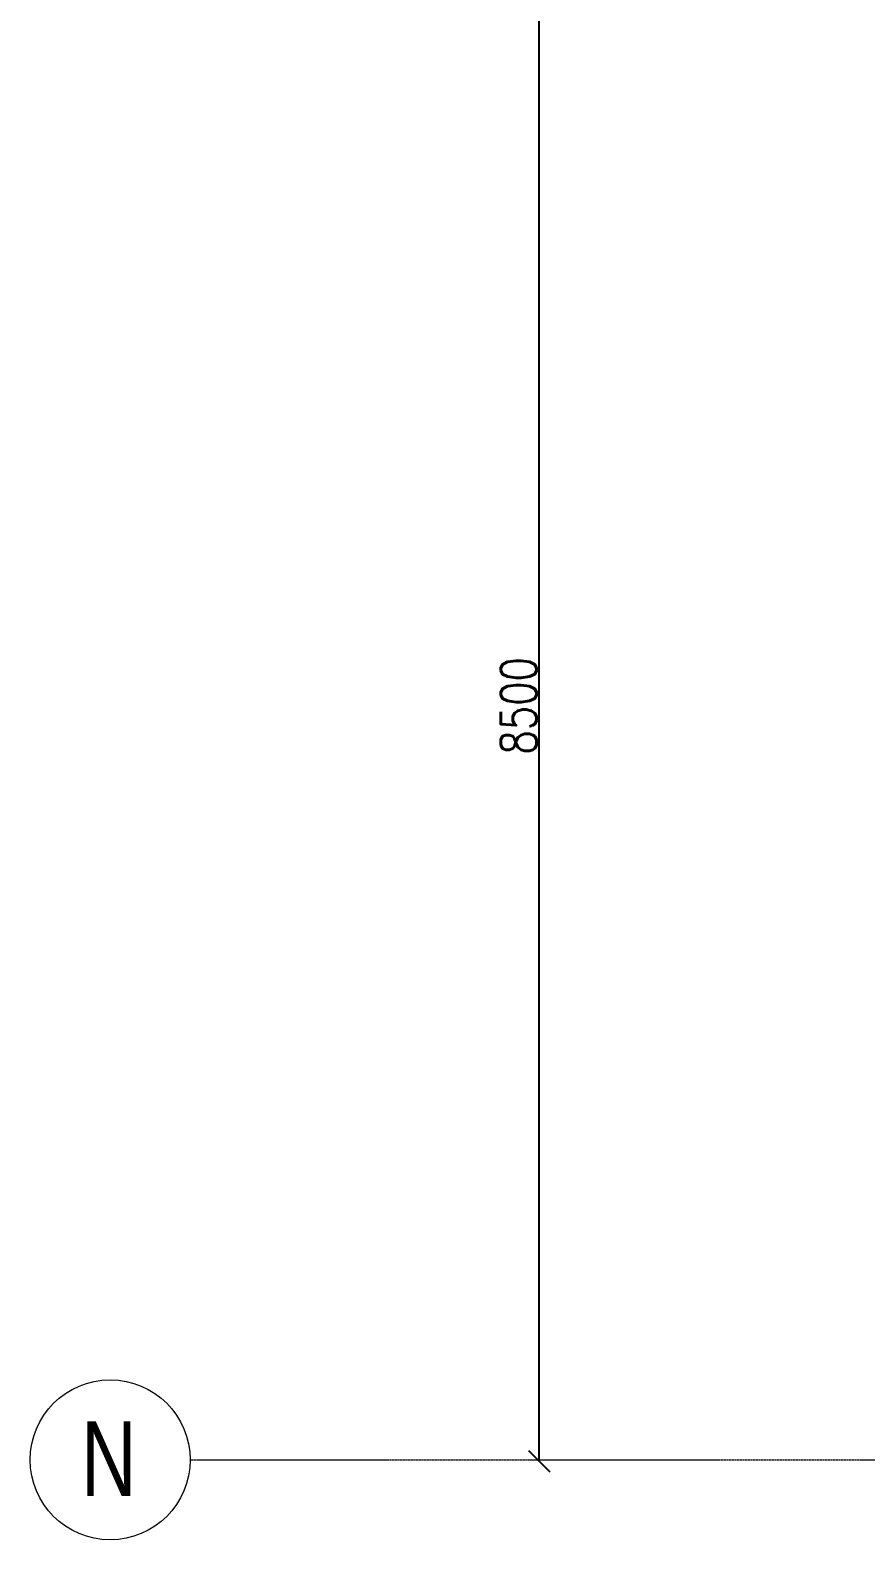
# Model space of a CAD drawing. Header units: millimetres. Extents: x -900 to 77706, y -21218 to 30789.
# Drawn here: x -900 to 3802, y -450 to 8043 of the extents above; entities that cross this region are included whole.
import ezdxf

# ---------------------------------------------------------------- set-up
doc = ezdxf.new("R2010")
doc.units = ezdxf.units.MM
doc.header["$LTSCALE"] = 0.9
doc.linetypes.add('Grid Line', pattern=[3.33375, 1.905, -0.47625, 0.47625, -0.47625])
doc.layers.add('COTAS', color=8, linetype='Continuous')
doc.layers.add('E_EJES', color=8, linetype='Continuous', lineweight=9)
doc.layers.add('E_EJES-1', color=8, linetype='Grid Line', lineweight=9)
doc.styles.add('CNI_COTAS', font='romans.shx', dxfattribs={"width": 0.8})
doc.styles.add('Swis721 LtCn BT', font='swisscl.ttf', dxfattribs={"height": 0.42})
doc.dimstyles.new('1.5', dxfattribs={"dimscale": 0, "dimtxt": 200, "dimasz": 120, "dimexe": 4, "dimexo": 4, "dimgap": 15, "dimtad": 1, "dimdec": 0, "dimzin": 4, "dimdsep": 46, "dimtxsty": 'CNI_COTAS', "dimblk": 'OBLIQUE', "dimcen": -0.09, "dimclrd": 256, "dimclrt": 3, "dimadec": 0, "dimazin": 0, "dimtfac": 1, "dimtdec": 0, "dimtmove": 2, "dimatfit": 0, "dimldrblk": 'OBLIQUE', "dimfxl": 0.05, "dimtolj": 1, "dimtzin": 0, "dimarcsym": 0})

# ---------------------------------------------------------------- blocks, each defined once
blk = doc.blocks.new('Grid - CNI_NOMBRE EJES-372759-PLANTA DE PISO 12 N_E_ _48_55m')
at = {"layer": 'E_EJES'}
blk.add_circle((0, 0), 0.003, dxfattribs=at)
blk = doc.blocks.new('_Oblique')
at = {"color": 0, "linetype": 'ByBlock', "lineweight": -2}
blk.add_line((-0.5, -0.5), (0.5, 0.5), dxfattribs=at)
blk = doc.blocks.new('*D439')
at = {"layer": 'COTAS', "lineweight": -2, "transparency": 16777216}
blk.add_line((1963.2, -8), (1963.2, 8492), dxfattribs=at)
at = {"layer": 'Defpoints', "color": 0, "transparency": 16777216}
for p in [(1963.2, 8492), (1963.2, 8492), (1963.2, -8)]:
    blk.add_point(p, dxfattribs=at)
at = {"layer": 'COTAS', "lineweight": -2, "transparency": 16777216, "xscale": 120, "yscale": 120, "zscale": 120}
for p, rotation in [((1963.2, 8492), 90), ((1963.2, -8), 270)]:
    blk.add_blockref('_Oblique', p, dxfattribs=dict(at, rotation=rotation))
at = {"layer": 'COTAS', "color": 3, "transparency": 16777216, "insert": (1848.2, 4242), "char_height": 200, "attachment_point": 5, "rotation": 90, "style": 'CNI_COTAS'}
blk.add_mtext('\\A1;8500', dxfattribs=at)

msp = doc.modelspace()

# ---------------------------------------------------------------- linework, layer by layer
at = {"layer": 'E_EJES-1'}
msp.add_line((0, 0), (76806, 0), dxfattribs=at)

# ---------------------------------------------------------------- block references
at = {"layer": 'E_EJES', "xscale": 149999.9999999989, "yscale": 149999.9999999989, "zscale": 149999.9999999989, "rotation": 269.9999999999994}
msp.add_blockref('Grid - CNI_NOMBRE EJES-372759-PLANTA DE PISO 12 N_E_ _48_55m', (-450, 0), dxfattribs=at)

# ---------------------------------------------------------------- texts
at = {"layer": 'E_EJES', "insert": (-612.9, 216.7), "char_height": 420, "width": 372.785, "attachment_point": 1, "style": 'Swis721 LtCn BT'}
msp.add_mtext('N', dxfattribs=at)

# ---------------------------------------------------------------- dimensions: what is measured, and where the dimension line sits
at = {"layer": 'COTAS'}
dim = msp.add_linear_dim(base=(1963.2, 8492), p1=(1963.2, -8), p2=(1963.2, 8492), angle=90, dimstyle='1.5', override={"dimscale": 1}, dxfattribs=at)
dim.commit()
dim.dimension.update_dxf_attribs({"geometry": '*D439', "text_midpoint": (1848.2, 4242)})

doc.saveas('drawing.dxf')
